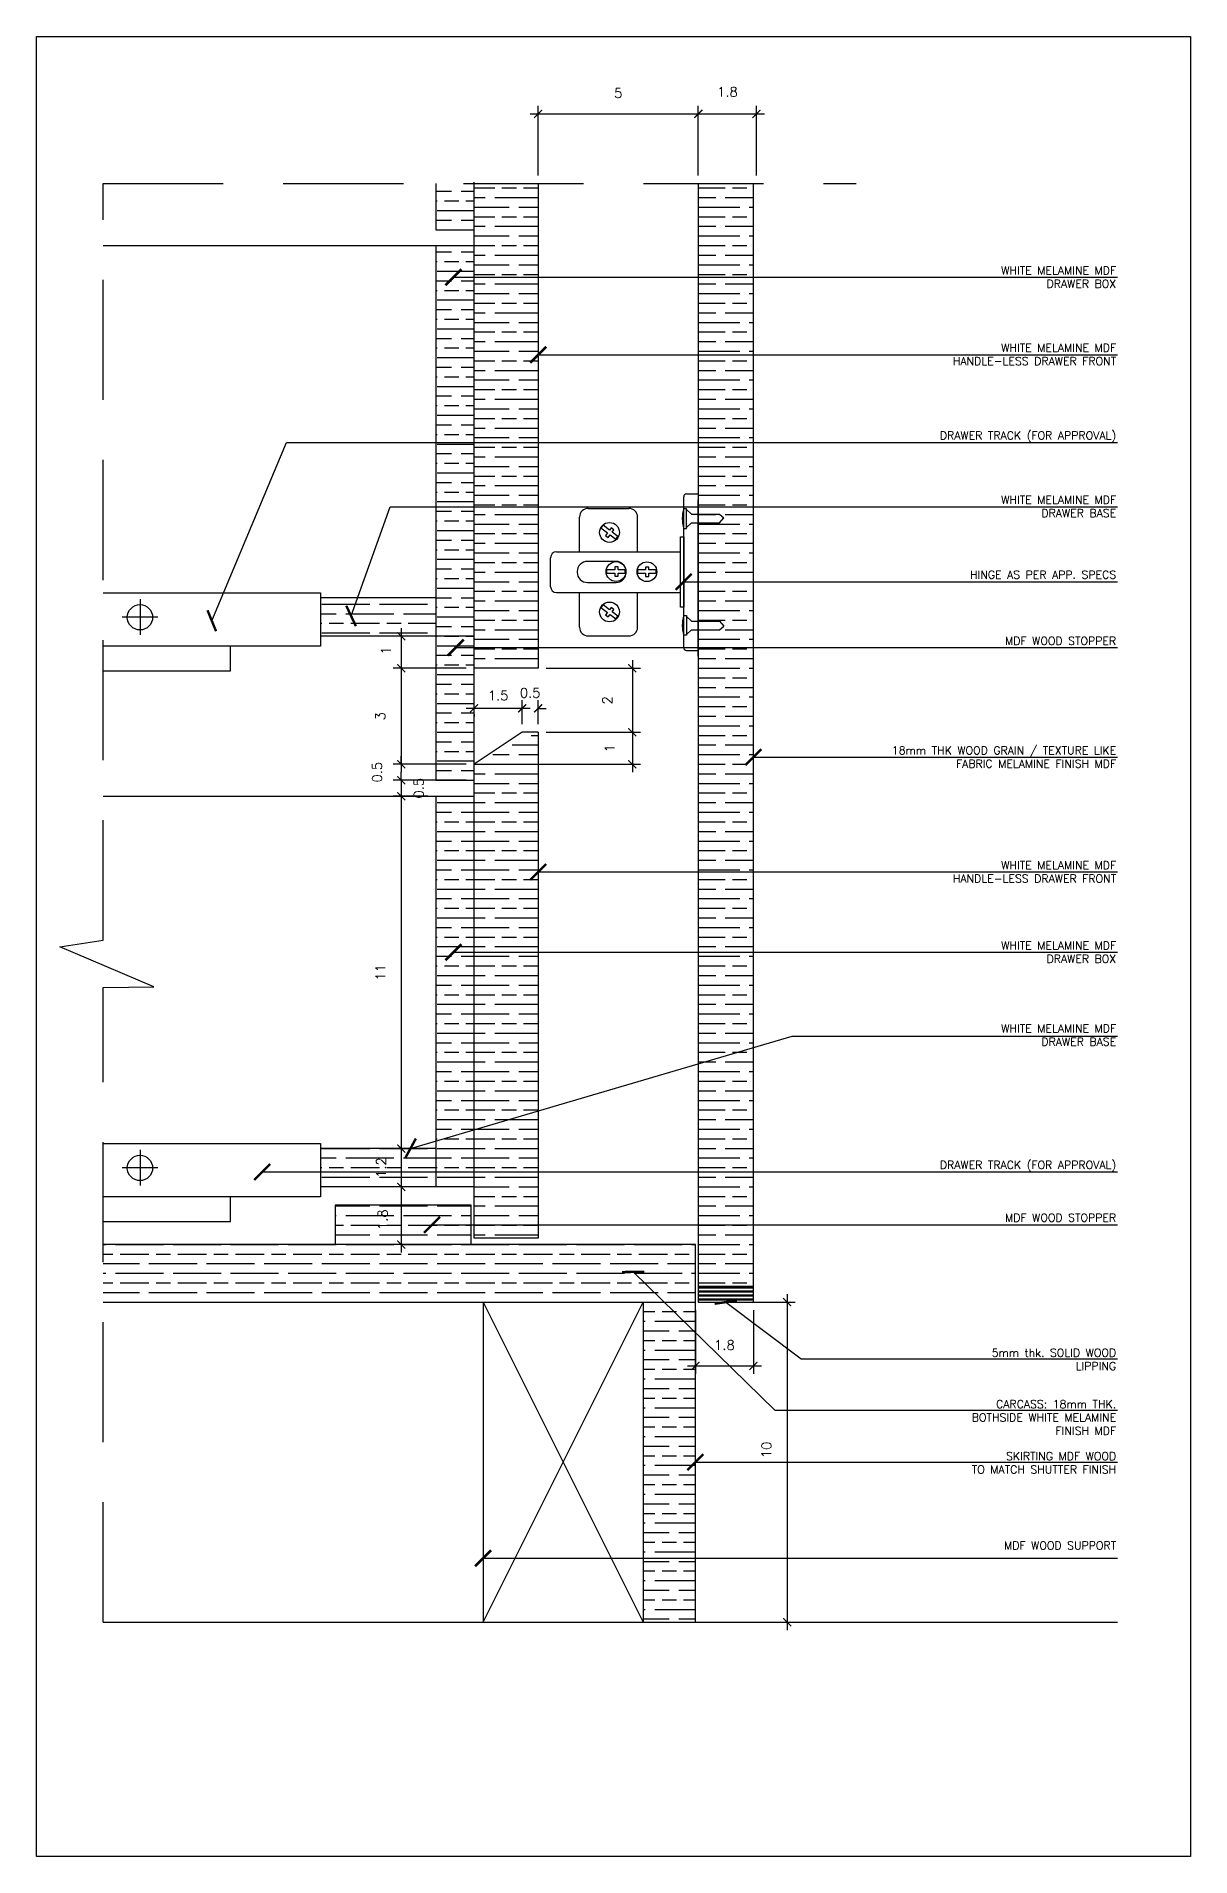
# Model space of a CAD drawing. Header units: centimetres. Extents: x -1287 to 4833, y -4090 to 0.
# Drawn here: x 917.3 to 953.4, y -3763.4 to -3706.6 of the extents above; entities that cross this region are included whole.
import ezdxf

# ---------------------------------------------------------------- set-up
doc = ezdxf.new("R2010")
doc.units = ezdxf.units.CM
doc.header["$LTSCALE"] = 100
doc.header["$MEASUREMENT"] = 0
doc.linetypes.add('DASHDOT', pattern=[1, 0.5, -0.25, 0, -0.25])
doc.linetypes.add('HIDDEN', pattern=[0.375, 0.25, -0.125])
for name, color, linetype in [('CABINET', 4, 'Continuous'), ('DIM IN', 1, 'Continuous'), ('HATCH', 1, 'Continuous'), ('SECTION LINE', 6, 'DASHDOT'), ('TEXT', 3, 'Continuous'), ('WALL SECTION Y-Y FOR XREF$0$TEXT', 3, 'Continuous'), ('WALL-03', 2, 'Continuous'), ('WALL-04', 1, 'Continuous')]:
    doc.layers.add(name, color=color, linetype=linetype)
doc.styles.add('ROMANS', font='romans')
doc.styles.add('WALL SECTION Y-Y FOR XREF$0$ART', font='arial.ttf')
doc.styles.add('WALL SECTION Y-Y FOR XREF$0$PL18', font='romans.shx', dxfattribs={"height": 18})
doc.dimstyles.new('AS-17-100', dxfattribs={"dimtxt": 10, "dimasz": 5, "dimexe": 10, "dimexo": 10, "dimgap": 6, "dimtad": 1, "dimtoh": 1, "dimdec": 0, "dimdsep": 46, "dimtxsty": 'ROMANS', "dimblk1": 'ARCHTICK', "dimblk2": 'ARCHTICK', "dimsah": 1, "dimcen": 25, "dimdle": 10, "dimclrd": 1, "dimclre": 1, "dimclrt": 2, "dimadec": 0, "dimazin": 0, "dimtfac": 1, "dimtdec": 0, "dimtofl": 0, "dimtmove": 2, "dimatfit": 3, "dimldrblk": 'ARCHTICK', "dimfxl": 1, "dimtolj": 1, "dimtzin": 0, "dimarcsym": 0})
doc.dimstyles.new('WALL SECTION Y-Y FOR XREF$0$18-MH-100', dxfattribs={"dimtxt": 18, "dimasz": 12, "dimexe": 15, "dimexo": 15, "dimgap": 6, "dimtad": 1, "dimtoh": 1, "dimdec": 0, "dimzin": 0, "dimdsep": 46, "dimtxsty": 'WALL SECTION Y-Y FOR XREF$0$PL18', "dimblk1": 'WALL SECTION Y-Y FOR XREF$0$_ARCHTICK', "dimblk2": 'WALL SECTION Y-Y FOR XREF$0$_ARCHTICK', "dimsah": 1, "dimcen": 25, "dimdle": 15, "dimclrd": 1, "dimclre": 1, "dimclrt": 2, "dimadec": 0, "dimazin": 0, "dimtfac": 1, "dimtdec": 0, "dimtmove": 2, "dimatfit": 3, "dimldrblk": 'WALL SECTION Y-Y FOR XREF$0$_ARCHTICK', "dimfxl": 1, "dimtolj": 1, "dimtzin": 0, "dimarcsym": 0})
pattern_1 = [(180, (-368.2594, -77.41615), (1e-16, 0.9), [1.5, -0.3]), (180, (-367.9594, -77.11615), (1e-16, 0.9), [0.9, -0.225, 0.45, -0.225]), (180, (-367.5094, -76.81615), (1e-16, 0.9), [1.5, -0.3])]
pattern_2 = [(180, (-368.2594, -77.91615), (1e-16, 0.9), [1.5, -0.3]), (180, (-367.9594, -77.61615), (1e-16, 0.9), [0.9, -0.225, 0.45, -0.225]), (180, (-367.5094, -77.31615), (1e-16, 0.9), [1.5, -0.3])]

# ---------------------------------------------------------------- blocks, each defined once
blk = doc.blocks.new('_ARCHTICK')
at = {"color": 0, "linetype": 'ByBlock', "const_width": 0.15}
blk.add_lwpolyline([(-0.5, -0.5), (0.5, 0.5)], dxfattribs=at)
blk = doc.blocks.new('*D374')
at = {"layer": 'Defpoints', "color": 0, "transparency": 16777216}
for p in [(937.997, -3708.994), (932.997, -3711.165), (937.997, -3711.165)]:
    blk.add_point(p, dxfattribs=at)
at = {"layer": 'DIM IN', "color": 1, "lineweight": -2, "transparency": 16777216}
for p, q in [((932.747, -3708.994), (938.247, -3708.994)), ((932.997, -3710.915), (932.997, -3708.744)), ((937.997, -3710.915), (937.997, -3708.744))]:
    blk.add_line(p, q, dxfattribs=at)
at = {"layer": 'DIM IN', "color": 1, "lineweight": -2, "transparency": 16777216, "xscale": 0.25, "yscale": 0.25, "zscale": 0.25, "rotation": 180}
blk.add_blockref('_ARCHTICK', (932.997, -3708.994), dxfattribs=at)
at = {"layer": 'DIM IN', "color": 1, "lineweight": -2, "transparency": 16777216, "xscale": 0.25, "yscale": 0.25, "zscale": 0.25}
blk.add_blockref('_ARCHTICK', (937.997, -3708.994), dxfattribs=at)
at = {"layer": 'DIM IN', "color": 2, "transparency": 16777216, "insert": (935.497, -3708.344), "char_height": 0.3, "attachment_point": 5, "style": 'ROMANS'}
blk.add_mtext('\\A1;5', dxfattribs=at)
blk = doc.blocks.new('*D375')
at = {"layer": 'Defpoints', "color": 0, "transparency": 16777216}
for p in [(932.997, -3726.308), (932.997, -3728.308), (935.939, -3728.308)]:
    blk.add_point(p, dxfattribs=at)
at = {"layer": 'DIM IN', "color": 1, "lineweight": -2, "transparency": 16777216}
for p, q in [((935.939, -3726.058), (935.939, -3728.558)), ((933.247, -3726.308), (936.189, -3726.308)), ((933.247, -3728.308), (936.189, -3728.308))]:
    blk.add_line(p, q, dxfattribs=at)
at = {"layer": 'DIM IN', "color": 1, "lineweight": -2, "transparency": 16777216, "xscale": 0.25, "yscale": 0.25, "zscale": 0.25}
for p, rotation in [((935.939, -3726.308), 90), ((935.939, -3728.308), 270)]:
    blk.add_blockref('_ARCHTICK', p, dxfattribs=dict(at, rotation=rotation))
at = {"layer": 'DIM IN', "color": 2, "transparency": 16777216, "insert": (935.153, -3727.308), "char_height": 0.3, "attachment_point": 5, "rotation": 90, "style": 'ROMANS'}
blk.add_mtext('\\A1;2', dxfattribs=at)
blk = doc.blocks.new('*D376')
at = {"layer": 'Defpoints', "color": 0, "transparency": 16777216}
for p in [(932.997, -3727.561), (932.497, -3728.308), (932.997, -3728.308)]:
    blk.add_point(p, dxfattribs=at)
at = {"layer": 'DIM IN', "color": 1, "lineweight": -2, "transparency": 16777216}
for p, q in [((932.497, -3728.058), (932.497, -3727.311)), ((932.997, -3728.058), (932.997, -3727.311)), ((932.497, -3727.561), (932.247, -3727.561)), ((932.997, -3727.561), (933.247, -3727.561))]:
    blk.add_line(p, q, dxfattribs=at)
at = {"layer": 'DIM IN', "color": 1, "lineweight": -2, "transparency": 16777216, "xscale": 0.25, "yscale": 0.25, "zscale": 0.25}
blk.add_blockref('_ARCHTICK', (932.497, -3727.561), dxfattribs=at)
at = {"layer": 'DIM IN', "color": 1, "lineweight": -2, "transparency": 16777216, "xscale": 0.25, "yscale": 0.25, "zscale": 0.25, "rotation": 180}
blk.add_blockref('_ARCHTICK', (932.997, -3727.561), dxfattribs=at)
at = {"layer": 'DIM IN', "color": 2, "transparency": 16777216, "insert": (932.747, -3727.078), "char_height": 0.3, "attachment_point": 5, "style": 'ROMANS'}
blk.add_mtext('\\A1;0.5', dxfattribs=at)
blk = doc.blocks.new('*D377')
at = {"layer": 'Defpoints', "color": 0, "transparency": 16777216}
for p in [(930.997, -3727.508), (930.997, -3727.561), (932.497, -3728.308)]:
    blk.add_point(p, dxfattribs=at)
at = {"layer": 'DIM IN', "color": 1, "lineweight": -2, "transparency": 16777216}
for p, q in [((932.497, -3728.058), (932.497, -3727.311)), ((932.747, -3727.561), (930.747, -3727.561)), ((930.997, -3727.758), (930.997, -3727.811))]:
    blk.add_line(p, q, dxfattribs=at)
at = {"layer": 'DIM IN', "color": 1, "lineweight": -2, "transparency": 16777216, "xscale": 0.25, "yscale": 0.25, "zscale": 0.25, "rotation": 180}
blk.add_blockref('_ARCHTICK', (930.997, -3727.561), dxfattribs=at)
at = {"layer": 'DIM IN', "color": 1, "lineweight": -2, "transparency": 16777216, "xscale": 0.25, "yscale": 0.25, "zscale": 0.25}
blk.add_blockref('_ARCHTICK', (932.497, -3727.561), dxfattribs=at)
at = {"layer": 'DIM IN', "color": 2, "transparency": 16777216, "insert": (931.747, -3727.161), "char_height": 0.3, "attachment_point": 5, "style": 'ROMANS'}
blk.add_mtext('\\A1;1.5', dxfattribs=at)
blk = doc.blocks.new('*D378')
at = {"layer": 'Defpoints', "color": 0, "transparency": 16777216}
for p in [(932.997, -3728.308), (930.997, -3729.308), (935.939, -3729.308)]:
    blk.add_point(p, dxfattribs=at)
at = {"layer": 'DIM IN', "color": 1, "lineweight": -2, "transparency": 16777216}
for p, q in [((933.247, -3728.308), (936.189, -3728.308)), ((935.939, -3728.058), (935.939, -3729.558)), ((931.247, -3729.308), (936.189, -3729.308))]:
    blk.add_line(p, q, dxfattribs=at)
at = {"layer": 'DIM IN', "color": 1, "lineweight": -2, "transparency": 16777216, "xscale": 0.25, "yscale": 0.25, "zscale": 0.25}
for p, rotation in [((935.939, -3728.308), 90), ((935.939, -3729.308), 270)]:
    blk.add_blockref('_ARCHTICK', p, dxfattribs=dict(at, rotation=rotation))
at = {"layer": 'DIM IN', "color": 2, "transparency": 16777216, "insert": (935.233, -3728.808), "char_height": 0.3, "attachment_point": 5, "rotation": 90, "style": 'ROMANS'}
blk.add_mtext('\\A1;1', dxfattribs=at)
blk = doc.blocks.new('*D198')
at = {"layer": 'Defpoints', "color": 0, "transparency": 16777216}
for p in [(929.797, -3725.308), (928.72, -3726.308), (930.997, -3726.308)]:
    blk.add_point(p, dxfattribs=at)
at = {"layer": 'DIM IN', "color": 1, "lineweight": -2, "transparency": 16777216}
for p, q in [((929.547, -3725.308), (928.47, -3725.308)), ((928.72, -3725.058), (928.72, -3726.558)), ((930.747, -3726.308), (928.47, -3726.308))]:
    blk.add_line(p, q, dxfattribs=at)
at = {"layer": 'DIM IN', "color": 1, "lineweight": -2, "transparency": 16777216, "xscale": 0.25, "yscale": 0.25, "zscale": 0.25}
for p, rotation in [((928.72, -3725.308), 90), ((928.72, -3726.308), 270)]:
    blk.add_blockref('_ARCHTICK', p, dxfattribs=dict(at, rotation=rotation))
at = {"layer": 'DIM IN', "color": 2, "transparency": 16777216, "insert": (928.241, -3725.758), "char_height": 0.3, "attachment_point": 5, "rotation": 90, "style": 'ROMANS'}
blk.add_mtext('\\A1;1', dxfattribs=at)
blk = doc.blocks.new('*D379')
at = {"layer": 'Defpoints', "color": 0, "transparency": 16777216}
for p in [(930.997, -3726.308), (928.72, -3729.308), (930.997, -3729.308)]:
    blk.add_point(p, dxfattribs=at)
at = {"layer": 'DIM IN', "color": 1, "lineweight": -2, "transparency": 16777216}
for p, q in [((928.72, -3726.058), (928.72, -3729.558)), ((930.747, -3726.308), (928.47, -3726.308)), ((930.747, -3729.308), (928.47, -3729.308))]:
    blk.add_line(p, q, dxfattribs=at)
at = {"layer": 'DIM IN', "color": 1, "lineweight": -2, "transparency": 16777216, "xscale": 0.25, "yscale": 0.25, "zscale": 0.25}
for p, rotation in [((928.72, -3726.308), 90), ((928.72, -3729.308), 270)]:
    blk.add_blockref('_ARCHTICK', p, dxfattribs=dict(at, rotation=rotation))
at = {"layer": 'DIM IN', "color": 2, "transparency": 16777216, "insert": (928.07, -3727.808), "char_height": 0.3, "attachment_point": 5, "rotation": 90, "style": 'ROMANS'}
blk.add_mtext('\\A1;3', dxfattribs=at)
blk = doc.blocks.new('*D380')
at = {"layer": 'Defpoints', "color": 0, "transparency": 16777216}
for p in [(930.997, -3729.308), (928.72, -3729.808), (930.997, -3729.808)]:
    blk.add_point(p, dxfattribs=at)
at = {"layer": 'DIM IN', "color": 1, "lineweight": -2, "transparency": 16777216}
for p, q in [((930.747, -3729.308), (928.47, -3729.308)), ((928.72, -3729.308), (928.72, -3729.058)), ((930.747, -3729.808), (928.47, -3729.808)), ((928.72, -3729.808), (928.72, -3730.058))]:
    blk.add_line(p, q, dxfattribs=at)
at = {"layer": 'DIM IN', "color": 1, "lineweight": -2, "transparency": 16777216, "xscale": 0.25, "yscale": 0.25, "zscale": 0.25}
for p, rotation in [((928.72, -3729.308), 270), ((928.72, -3729.808), 90)]:
    blk.add_blockref('_ARCHTICK', p, dxfattribs=dict(at, rotation=rotation))
at = {"layer": 'DIM IN', "color": 2, "transparency": 16777216, "insert": (927.967, -3729.558), "char_height": 0.3, "attachment_point": 5, "rotation": 90, "style": 'ROMANS'}
blk.add_mtext('\\A1;0.5', dxfattribs=at)
blk = doc.blocks.new('*D381')
at = {"layer": 'Defpoints', "color": 0, "transparency": 16777216}
for p in [(930.997, -3729.808), (928.72, -3730.308), (929.797, -3730.308)]:
    blk.add_point(p, dxfattribs=at)
at = {"layer": 'DIM IN', "color": 1, "lineweight": -2, "transparency": 16777216}
for p, q in [((928.72, -3729.808), (928.72, -3729.558)), ((930.747, -3729.808), (928.47, -3729.808)), ((929.547, -3730.308), (928.47, -3730.308)), ((928.72, -3730.308), (928.72, -3730.558))]:
    blk.add_line(p, q, dxfattribs=at)
at = {"layer": 'DIM IN', "color": 1, "lineweight": -2, "transparency": 16777216, "xscale": 0.25, "yscale": 0.25, "zscale": 0.25}
for p, rotation in [((928.72, -3729.808), 270), ((928.72, -3730.308), 90)]:
    blk.add_blockref('_ARCHTICK', p, dxfattribs=dict(at, rotation=rotation))
at = {"layer": 'DIM IN', "color": 2, "transparency": 16777216, "insert": (929.268, -3730.058), "char_height": 0.3, "attachment_point": 5, "rotation": 90, "style": 'ROMANS'}
blk.add_mtext('\\A1;0.5', dxfattribs=at)
blk = doc.blocks.new('*D382')
at = {"layer": 'Defpoints', "color": 0, "transparency": 16777216}
for p in [(929.797, -3730.308), (928.72, -3741.308), (929.797, -3741.308)]:
    blk.add_point(p, dxfattribs=at)
at = {"layer": 'DIM IN', "color": 1, "lineweight": -2, "transparency": 16777216}
for p, q in [((928.72, -3730.058), (928.72, -3741.558)), ((929.547, -3730.308), (928.47, -3730.308)), ((929.547, -3741.308), (928.47, -3741.308))]:
    blk.add_line(p, q, dxfattribs=at)
at = {"layer": 'DIM IN', "color": 1, "lineweight": -2, "transparency": 16777216, "xscale": 0.25, "yscale": 0.25, "zscale": 0.25}
for p, rotation in [((928.72, -3730.308), 90), ((928.72, -3741.308), 270)]:
    blk.add_blockref('_ARCHTICK', p, dxfattribs=dict(at, rotation=rotation))
at = {"layer": 'DIM IN', "color": 2, "transparency": 16777216, "insert": (928.07, -3735.808), "char_height": 0.3, "attachment_point": 5, "rotation": 90, "style": 'ROMANS'}
blk.add_mtext('\\A1;11', dxfattribs=at)
blk = doc.blocks.new('*D383')
at = {"layer": 'Defpoints', "color": 0, "transparency": 16777216}
for p in [(929.797, -3741.308), (928.72, -3742.508), (929.953, -3742.508)]:
    blk.add_point(p, dxfattribs=at)
at = {"layer": 'DIM IN', "color": 1, "lineweight": -2, "transparency": 16777216}
for p, q in [((929.547, -3741.308), (928.47, -3741.308)), ((928.72, -3741.058), (928.72, -3742.758)), ((929.703, -3742.508), (928.47, -3742.508))]:
    blk.add_line(p, q, dxfattribs=at)
at = {"layer": 'DIM IN', "color": 1, "lineweight": -2, "transparency": 16777216, "xscale": 0.25, "yscale": 0.25, "zscale": 0.25}
for p, rotation in [((928.72, -3741.308), 90), ((928.72, -3742.508), 270)]:
    blk.add_blockref('_ARCHTICK', p, dxfattribs=dict(at, rotation=rotation))
at = {"layer": 'DIM IN', "color": 2, "transparency": 16777216, "insert": (928.092, -3741.908), "char_height": 0.3, "attachment_point": 5, "rotation": 90, "style": 'ROMANS'}
blk.add_mtext('\\A1;1.2', dxfattribs=at)
blk = doc.blocks.new('*D384')
at = {"layer": 'Defpoints', "color": 0, "transparency": 16777216}
for p in [(929.953, -3742.508), (928.659, -3744.308), (928.72, -3744.308)]:
    blk.add_point(p, dxfattribs=at)
at = {"layer": 'DIM IN', "color": 1, "lineweight": -2, "transparency": 16777216}
for p, q in [((929.703, -3742.508), (928.47, -3742.508)), ((928.72, -3742.258), (928.72, -3744.558)), ((928.909, -3744.308), (928.97, -3744.308))]:
    blk.add_line(p, q, dxfattribs=at)
at = {"layer": 'DIM IN', "color": 1, "lineweight": -2, "transparency": 16777216, "xscale": 0.25, "yscale": 0.25, "zscale": 0.25}
for p, rotation in [((928.72, -3742.508), 90), ((928.72, -3744.308), 270)]:
    blk.add_blockref('_ARCHTICK', p, dxfattribs=dict(at, rotation=rotation))
at = {"layer": 'DIM IN', "color": 2, "transparency": 16777216, "insert": (928.14, -3743.533), "char_height": 0.3, "attachment_point": 5, "rotation": 90, "style": 'ROMANS'}
blk.add_mtext('\\A1;1.8', dxfattribs=at)
blk = doc.blocks.new('*D385')
at = {"layer": 'Defpoints', "color": 0, "transparency": 16777216}
for p in [(937.907, -3746.108), (937.907, -3756.108), (940.775, -3756.108)]:
    blk.add_point(p, dxfattribs=at)
at = {"layer": 'DIM IN', "color": 1, "lineweight": -2, "transparency": 16777216}
for p, q in [((940.775, -3745.858), (940.775, -3756.358)), ((938.157, -3746.108), (941.025, -3746.108)), ((938.157, -3756.108), (941.025, -3756.108))]:
    blk.add_line(p, q, dxfattribs=at)
at = {"layer": 'DIM IN', "color": 1, "lineweight": -2, "transparency": 16777216, "xscale": 0.25, "yscale": 0.25, "zscale": 0.25}
for p, rotation in [((940.775, -3746.108), 90), ((940.775, -3756.108), 270)]:
    blk.add_blockref('_ARCHTICK', p, dxfattribs=dict(at, rotation=rotation))
at = {"layer": 'DIM IN', "color": 2, "transparency": 16777216, "insert": (940.125, -3750.724), "char_height": 0.3, "attachment_point": 5, "rotation": 90, "style": 'ROMANS'}
blk.add_mtext('\\A1;10', dxfattribs=at)
blk = doc.blocks.new('*D199')
at = {"layer": 'Defpoints', "color": 0, "transparency": 16777216}
for p in [(937.907, -3746.108), (939.718, -3746.108), (939.718, -3748.099)]:
    blk.add_point(p, dxfattribs=at)
at = {"layer": 'DIM IN', "color": 1, "lineweight": -2, "transparency": 16777216}
for p, q in [((937.907, -3746.358), (937.907, -3748.349)), ((939.718, -3746.358), (939.718, -3748.349)), ((937.657, -3748.099), (939.968, -3748.099))]:
    blk.add_line(p, q, dxfattribs=at)
at = {"layer": 'DIM IN', "color": 1, "lineweight": -2, "transparency": 16777216, "xscale": 0.25, "yscale": 0.25, "zscale": 0.25, "rotation": 180}
blk.add_blockref('_ARCHTICK', (937.907, -3748.099), dxfattribs=at)
at = {"layer": 'DIM IN', "color": 1, "lineweight": -2, "transparency": 16777216, "xscale": 0.25, "yscale": 0.25, "zscale": 0.25}
blk.add_blockref('_ARCHTICK', (939.718, -3748.099), dxfattribs=at)
at = {"layer": 'DIM IN', "color": 2, "transparency": 16777216, "insert": (938.813, -3747.449), "char_height": 0.3, "attachment_point": 5, "style": 'ROMANS'}
blk.add_mtext('\\A1;1.8', dxfattribs=at)
blk = doc.blocks.new('*D386')
at = {"layer": 'Defpoints', "color": 0, "transparency": 16777216}
for p in [(939.818, -3708.994), (937.997, -3711.165), (939.818, -3711.165)]:
    blk.add_point(p, dxfattribs=at)
at = {"layer": 'DIM IN', "color": 1, "lineweight": -2, "transparency": 16777216}
for p, q in [((937.747, -3708.994), (940.068, -3708.994)), ((937.997, -3710.915), (937.997, -3708.744)), ((939.818, -3710.915), (939.818, -3708.744))]:
    blk.add_line(p, q, dxfattribs=at)
at = {"layer": 'DIM IN', "color": 1, "lineweight": -2, "transparency": 16777216, "xscale": 0.25, "yscale": 0.25, "zscale": 0.25, "rotation": 180}
blk.add_blockref('_ARCHTICK', (937.997, -3708.994), dxfattribs=at)
at = {"layer": 'DIM IN', "color": 1, "lineweight": -2, "transparency": 16777216, "xscale": 0.25, "yscale": 0.25, "zscale": 0.25}
blk.add_blockref('_ARCHTICK', (939.818, -3708.994), dxfattribs=at)
at = {"layer": 'DIM IN', "color": 2, "transparency": 16777216, "insert": (938.908, -3708.304), "char_height": 0.3, "attachment_point": 5, "style": 'ROMANS'}
blk.add_mtext('\\A1;1.8', dxfattribs=at)
blk = doc.blocks.new('WALL SECTION Y-Y FOR XREF$0$_ARCHTICK')
at = {"color": 0, "linetype": 'ByBlock', "const_width": 0.15}
blk.add_lwpolyline([(-0.5, -0.5), (0.5, 0.5)], dxfattribs=at)

msp = doc.modelspace()

# ---------------------------------------------------------------- hatches: boundary and pattern name
at = {"layer": 'HATCH'}
h = msp.add_hatch(dxfattribs=at)
h.set_pattern_fill('GOST_WOOD', color=256, scale=0.15, angle=90)
h.set_pattern_definition([(180, (-368.2594, -60.7217), (1e-16, 0.9), [1.5, -0.3]), (180, (-367.9594, -60.4217), (1e-16, 0.9), [0.9, -0.225, 0.45, -0.225]), (180, (-367.5094, -60.1217), (1e-16, 0.9), [1.5, -0.3])])
h.paths.add_polyline_path([(930.997, -3711.165), (929.797, -3711.165), (929.797, -3712.613), (930.997, -3712.613)])
h = msp.add_hatch(dxfattribs=at)
h.set_pattern_fill('GOST_WOOD', color=256, scale=0.15, angle=90)
h.set_pattern_definition(pattern_1)
h.paths.add_polyline_path([(932.997, -3711.165), (930.997, -3711.165), (930.997, -3724.708), (930.997, -3726.308), (932.997, -3726.308)])
h = msp.add_hatch(dxfattribs=at)
h.set_pattern_fill('GOST_WOOD', color=256, scale=0.15, angle=90)
h.set_pattern_definition(pattern_1)
h.paths.add_polyline_path([(939.718, -3711.165), (937.997, -3711.165), (937.997, -3745.608), (939.718, -3745.608)])
h = msp.add_hatch(dxfattribs=at)
h.set_pattern_fill('GOST_WOOD', color=256, scale=0.15, angle=90)
h.set_pattern_definition(pattern_2)
h.paths.add_polyline_path([(930.997, -3713.108), (929.797, -3713.108), (929.797, -3725.308), (930.997, -3725.308)])
h = msp.add_hatch(dxfattribs=at)
h.set_pattern_fill('GOST_WOOD', color=256, scale=0.15, angle=90)
h.set_pattern_definition([(180, (-368.2594, -77.51615), (1e-16, 0.9), [1.5, -0.3]), (180, (-367.9594, -77.21615), (1e-16, 0.9), [0.9, -0.225, 0.45, -0.225]), (180, (-367.5094, -76.91615), (1e-16, 0.9), [1.5, -0.3])])
h.paths.add_polyline_path([(929.797, -3724.108), (926.193, -3724.108), (926.193, -3725.308), (929.797, -3725.308)])
h = msp.add_hatch(dxfattribs=at)
h.set_pattern_fill('GOST_WOOD', color=256, scale=0.15, angle=90)
h.set_pattern_definition(pattern_2)
h.paths.add_polyline_path([(930.997, -3725.308), (929.797, -3725.308), (929.797, -3729.808), (930.997, -3729.808)])
h = msp.add_hatch(dxfattribs=at)
h.set_pattern_fill('GOST_WOOD', color=256, scale=0.15, angle=90)
h.set_pattern_definition(pattern_1)
h.paths.add_polyline_path([(932.997, -3728.308), (930.997, -3729.308), (930.997, -3744.108), (932.997, -3744.108)])
h = msp.add_hatch(dxfattribs=at)
h.set_pattern_fill('GOST_WOOD', color=256, scale=0.15, angle=90)
h.set_pattern_definition(pattern_1)
h.paths.add_polyline_path([(930.997, -3730.308), (929.797, -3730.308), (929.797, -3742.508), (930.997, -3742.508)])
h = msp.add_hatch(dxfattribs=at)
h.set_pattern_fill('GOST_WOOD', color=256, scale=0.15, angle=90)
h.set_pattern_definition(pattern_1)
h.paths.add_polyline_path([(929.797, -3741.308), (926.193, -3741.308), (926.193, -3742.508), (929.797, -3742.508)])
h = msp.add_hatch(dxfattribs=at)
h.set_pattern_fill('GOST_WOOD', color=256, scale=0.15, angle=90)
h.set_pattern_definition(pattern_1)
h.paths.add_polyline_path([(930.907, -3743.077), (926.657, -3743.077), (926.657, -3744.308), (930.907, -3744.308)])
h = msp.add_hatch(dxfattribs=at)
h.set_pattern_fill('GOST_WOOD', color=256, scale=0.15, angle=90)
h.set_pattern_definition(pattern_1)
h.paths.add_polyline_path([(919.411, -3744.308), (919.411, -3746.108), (937.907, -3746.108), (937.907, -3744.308)])
h = msp.add_hatch(dxfattribs=at)
h.set_pattern_fill('PLAST', color=256, scale=0.5)
h.set_pattern_definition([(0, (-368.25944, -77.41615), (0, 0.125), []), (0, (-368.25944, -77.40053), (0, 0.125), []), (0, (-368.25944, -77.3849), (0, 0.125), [])])
h.paths.add_polyline_path([(939.718, -3745.608), (937.997, -3745.608), (937.997, -3746.108), (939.718, -3746.108)])
h = msp.add_hatch(dxfattribs=at)
h.set_pattern_fill('GOST_WOOD', color=256, scale=0.15, angle=90)
h.set_pattern_definition([(180, (-363.2594, -77.41615), (1e-16, 0.9), [1.5, -0.3]), (180, (-362.9594, -77.11615), (1e-16, 0.9), [0.9, -0.225, 0.45, -0.225]), (180, (-362.5094, -76.81615), (1e-16, 0.9), [1.5, -0.3])])
h.paths.add_polyline_path([(937.907, -3746.108), (936.276, -3746.108), (936.276, -3756.108), (937.907, -3756.108)])

# ---------------------------------------------------------------- linework, layer by layer
at = {"layer": 'CABINET', "color": 1}
for p, q in [((919.411, -3713.108, -4.425), (929.797, -3713.108, -4.425)), ((937.545, -3725.663, -4.425), (937.545, -3720.953, -4.425)), ((937.635, -3720.862, -4.425), (937.997, -3720.862, -4.425)), ((937.997, -3720.669, -4.425), (937.997, -3725.56, -4.425)), ((937.997, -3725.935, -4.425), (937.997, -3721.044, -4.425)), ((934.288, -3722.674, -4.425), (934.288, -3721.587, -4.425)), ((934.56, -3721.315, -4.425), (935.828, -3721.315, -4.425)), ((936.1, -3722.674, -4.425), (936.1, -3721.587, -4.425)), ((937.633, -3721.327, -4.425), (937.545, -3721.327, -4.425)), ((937.633, -3721.943, -4.425), (937.633, -3721.327, -4.425)), ((937.633, -3721.351, -4.425), (937.781, -3721.501, -4.425)), ((937.781, -3721.501, -4.425), (938.664, -3721.501, -4.425)), ((938.664, -3721.501, -4.425), (938.8, -3721.614, -4.425)), ((938.664, -3721.764, -4.425), (938.8, -3721.614, -4.425)), ((935.163, -3722.081, -4.425), (935.104, -3722.158, -4.425)), ((935.104, -3722.158, -4.425), (935.186, -3722.22, -4.425)), ((935.186, -3722.22, -4.425), (935.244, -3722.143, -4.425)), ((935.28, -3721.926, -4.425), (935.227, -3721.996, -4.425)), ((935.362, -3721.989, -4.425), (935.28, -3721.926, -4.425)), ((935.309, -3722.059, -4.425), (935.362, -3721.989, -4.425)), ((937.545, -3721.943, -4.425), (937.633, -3721.943, -4.425)), ((937.633, -3721.914, -4.425), (937.781, -3721.764, -4.425)), ((937.781, -3721.764, -4.425), (938.664, -3721.764, -4.425)), ((933.565, -3722.674, -4.425), (937.441, -3722.674, -4.425)), ((933.384, -3723.761, -4.425), (933.384, -3722.855, -4.425)), ((935.491, -3723.144, -4.425), (935.389, -3723.144, -4.425)), ((935.389, -3723.144, -4.425), (935.389, -3723.233, -4.425)), ((935.491, -3723.233, -4.425), (935.491, -3723.144, -4.425)), ((936.457, -3723.149, -4.425), (936.354, -3723.149, -4.425)), ((936.354, -3723.149, -4.425), (936.354, -3723.237, -4.425)), ((936.457, -3723.237, -4.425), (936.457, -3723.149, -4.425)), ((935.389, -3723.339, -4.425), (935.389, -3723.435, -4.425)), ((935.389, -3723.435, -4.425), (935.491, -3723.435, -4.425)), ((935.491, -3723.435, -4.425), (935.491, -3723.339, -4.425)), ((936.354, -3723.344, -4.425), (936.354, -3723.44, -4.425)), ((936.354, -3723.44, -4.425), (936.457, -3723.44, -4.425)), ((936.457, -3723.44, -4.425), (936.457, -3723.344, -4.425)), ((920.565, -3724.155, -4.425), (920.565, -3725.267, -4.425)), ((933.565, -3723.942, -4.425), (937.441, -3723.942, -4.425)), ((934.288, -3725.029, -4.425), (934.288, -3723.942, -4.425)), ((935.28, -3724.411, -4.425), (935.227, -3724.481, -4.425)), ((935.362, -3724.473, -4.425), (935.28, -3724.411, -4.425)), ((936.1, -3725.029, -4.425), (936.1, -3723.942, -4.425)), ((921.115, -3724.717, -4.425), (920.003, -3724.717, -4.425)), ((935.163, -3724.565, -4.425), (935.104, -3724.642, -4.425)), ((935.104, -3724.642, -4.425), (935.186, -3724.704, -4.425)), ((935.186, -3724.704, -4.425), (935.244, -3724.627, -4.425)), ((935.309, -3724.543, -4.425), (935.362, -3724.473, -4.425)), ((937.545, -3724.661, -4.425), (937.633, -3724.661, -4.425)), ((937.633, -3724.661, -4.425), (937.633, -3725.277, -4.425)), ((937.633, -3724.691, -4.425), (937.781, -3724.841, -4.425)), ((937.781, -3724.841, -4.425), (938.664, -3724.841, -4.425)), ((938.664, -3724.841, -4.425), (938.8, -3724.99, -4.425)), ((938.664, -3725.104, -4.425), (938.8, -3724.99, -4.425)), ((934.56, -3725.301, -4.425), (935.828, -3725.301, -4.425)), ((937.633, -3725.277, -4.425), (937.545, -3725.277, -4.425)), ((937.633, -3725.254, -4.425), (937.781, -3725.104, -4.425)), ((937.781, -3725.104, -4.425), (938.664, -3725.104, -4.425)), ((937.635, -3725.753, -4.425), (937.997, -3725.753, -4.425)), ((930.997, -3742.502, -4.425), (930.997, -3730.302, -4.425)), ((920.565, -3741.355, -4.425), (920.565, -3742.467, -4.425)), ((921.115, -3741.917, -4.425), (920.003, -3741.917, -4.425))]:
    msp.add_line(p, q, dxfattribs=at)
at = {"layer": 'CABINET', "color": 2}
for p, q in [((929.797, -3713.108, -4.425), (929.797, -3725.308, -4.425)), ((929.797, -3713.108, -4.425), (930.997, -3713.108, -4.425)), ((929.797, -3724.108, -4.425), (926.193, -3724.108, -4.425)), ((930.997, -3725.308, -4.425), (926.193, -3725.308, -4.425)), ((919.411, -3730.308, -4.425), (930.997, -3730.308, -4.425)), ((929.797, -3730.308, -4.425), (929.797, -3742.508, -4.425)), ((929.797, -3741.308, -4.425), (926.193, -3741.308, -4.425)), ((930.997, -3742.508, -4.425), (926.193, -3742.508, -4.425))]:
    msp.add_line(p, q, dxfattribs=at)
at = {"layer": 'CABINET'}
for p, q in [((932.497, -3728.308, -4.425), (930.997, -3729.308, -4.425)), ((932.997, -3728.308, -4.425), (932.497, -3728.308, -4.425)), ((937.907, -3744.308, -4.425), (919.411, -3744.308, -4.425)), ((937.907, -3746.108, -4.425), (937.907, -3744.308, -4.425)), ((937.997, -3745.608, -4.425), (939.718, -3745.608, -4.425)), ((919.411, -3746.108, -4.425), (937.907, -3746.108, -4.425))]:
    msp.add_line(p, q, dxfattribs=at)
at = {"layer": 'CABINET', "color": 2, "elevation": -4.425}
for points in [[(929.797, -3711.165), (929.797, -3712.613), (930.997, -3712.613), (930.997, -3711.122)], [(929.797, -3725.308), (929.797, -3729.808), (930.997, -3729.808), (930.997, -3725.308)], [(930.907, -3744.308), (930.907, -3743.077), (926.657, -3743.077), (926.657, -3744.308)]]:
    msp.add_lwpolyline(points, dxfattribs=at)
at = {"layer": 'CABINET', "elevation": -4.425}
for points in [[(932.997, -3711.165), (932.997, -3726.308), (930.997, -3726.308), (930.997, -3711.165)], [(937.997, -3711.165), (937.997, -3746.108), (939.718, -3746.108), (939.718, -3711.165)], [(932.997, -3728.308), (932.997, -3744.108), (930.997, -3744.108), (930.997, -3729.308)], [(936.276, -3746.108), (936.276, -3756.108)], [(937.907, -3756.108), (937.907, -3746.108)]]:
    msp.add_lwpolyline(points, dxfattribs=at)
at = {"layer": 'CABINET', "color": 1, "elevation": -4.425}
for points in [[(935.227, -3721.996), (935.023, -3721.841), (934.959, -3721.926), (935.163, -3722.081)], [(935.244, -3722.143), (935.425, -3722.281), (935.489, -3722.196), (935.309, -3722.059)], [(935.389, -3723.233), (935.133, -3723.233), (935.133, -3723.339), (935.389, -3723.339)], [(935.491, -3723.339), (935.718, -3723.339), (935.718, -3723.233), (935.491, -3723.233)], [(936.354, -3723.237), (936.098, -3723.237), (936.098, -3723.344), (936.354, -3723.344)], [(936.457, -3723.344), (936.684, -3723.344), (936.684, -3723.237), (936.457, -3723.237)], [(919.411, -3723.949), (926.193, -3723.949), (926.193, -3725.617), (919.411, -3725.617)], [(935.227, -3724.481), (935.023, -3724.326), (934.959, -3724.41), (935.163, -3724.565)], [(935.244, -3724.627), (935.425, -3724.765), (935.489, -3724.681), (935.309, -3724.543)], [(930.997, -3725.209), (930.997, -3725.208)], [(919.411, -3726.387), (923.385, -3726.387), (923.385, -3725.617)], [(919.411, -3741.149), (926.193, -3741.149), (926.193, -3742.817), (919.411, -3742.817)], [(919.411, -3743.587), (923.385, -3743.587), (923.385, -3742.817)]]:
    msp.add_lwpolyline(points, dxfattribs=at)
msp.add_lwpolyline([(937.545, -3724.406), (937.441, -3724.406), (937.441, -3722.203), (937.545, -3722.203)], close=True, dxfattribs=at)
msp.add_lwpolyline([(934.533, -3723.63), (935.429, -3723.63, 0.414214), (935.746, -3723.313), (935.746, -3723.289, 0.414214), (935.429, -3722.972), (934.533, -3722.972, 0.414214), (934.216, -3723.289), (934.216, -3723.313, 0.414214)], format="xyb", close=True, dxfattribs=at)
at = {"layer": 'CABINET', "color": 1}
for centre, radius in [((935.225, -3722.066, -4.425), 0.31), ((935.429, -3723.289, -4.425), 0.31), ((936.394, -3723.294, -4.425), 0.31), ((920.559, -3724.717, -4.425), 0.395), ((935.225, -3724.55, -4.425), 0.31), ((920.559, -3741.917, -4.425), 0.395)]:
    msp.add_circle(centre, radius, dxfattribs=at)
for centre, radius, start, end in [((937.635, -3720.953, -4.425), 0.0906, 90, 180), ((934.56, -3721.587, -4.425), 0.272, 90, 180), ((935.828, -3721.587, -4.425), 0.272, 0, 90), ((938.546, -3721.635, -4.425), 1.048, 162.9098, 197.0902), ((933.565, -3722.855, -4.425), 0.181, 90, 180), ((933.565, -3723.761, -4.425), 0.181, 180, 270), ((934.56, -3725.029, -4.425), 0.272, 180, 270), ((935.828, -3725.029, -4.425), 0.272, 270, 0), ((938.546, -3724.969, -4.425), 1.048, 162.9098, 197.0902), ((937.635, -3725.663, -4.425), 0.0906, 180, 270)]:
    msp.add_arc(centre, radius, start, end, dxfattribs=at)
at = {"layer": 'Defpoints'}
msp.add_lwpolyline([(917.325, -3706.573), (953.375, -3706.573), (953.375, -3763.427), (917.325, -3763.427)], close=True, dxfattribs=at)
at = {"layer": 'SECTION LINE', "color": 1, "linetype": 'HIDDEN', "ltscale": 0.15}
msp.add_lwpolyline([(919.411, -3756.108), (919.411, -3736.285), (920.997, -3736.264), (918.058, -3735.009), (919.411, -3734.803), (919.411, -3711.165), (942.933, -3711.165)], dxfattribs=at)
at = {"layer": 'WALL-03'}
msp.add_line((919.411, -3756.108, -4.425), (951.09, -3756.108, -4.425), dxfattribs=at)
at = {"layer": 'WALL-04'}
for p, q in [((931.276, -3746.108, -4.425), (936.276, -3756.108, -4.425)), ((931.276, -3756.108, -4.425), (936.276, -3746.108, -4.425))]:
    msp.add_line(p, q, dxfattribs=at)
at = {"layer": 'WALL-04', "elevation": -4.425}
msp.add_lwpolyline([(931.276, -3746.108), (931.276, -3756.108)], dxfattribs=at)

# ---------------------------------------------------------------- texts
at = {"layer": 'TEXT', "char_height": 0.25, "attachment_point": 3, "style": 'ROMANS'}
for s, heights, insert in [('WHITE MELAMINE MDF\\PDRAWER BOX', [0], (951.05, -3713.759, -8.851)), ('WHITE MELAMINE MDF \\PHANDLE-LESS DRAWER FRONT', [0], (951.05, -3716.172, -8.851)), ('DRAWER TRACK (FOR APPROVAL)', [0], (951.05, -3718.912, -8.851)), ('WHITE MELAMINE MDF\\PDRAWER BASE', [0], (951.05, -3720.923, -8.851)), ('HINGE AS PER APP. SPECS', [0], (951.05, -3723.262, -8.851)), ('MDF WOOD STOPPER', [1.067], (951.05, -3725.329, -8.851)), ('18mm THK WOOD GRAIN / TEXTURE LIKE \\PFABRIC MELAMINE FINISH MDF', [0], (951.05, -3728.748, -8.851)), ('WHITE MELAMINE MDF \\PHANDLE-LESS DRAWER FRONT', [0], (951.05, -3732.337, -8.851)), ('WHITE MELAMINE MDF\\PDRAWER BOX', [0], (951.05, -3734.844, -8.851)), ('WHITE MELAMINE MDF\\PDRAWER BASE', [0], (951.05, -3737.432, -4.425)), ('DRAWER TRACK (FOR APPROVAL)', [0], (951.05, -3741.696, -4.425)), (' MDF WOOD STOPPER', [0], (951.05, -3743.346, -4.425)), ('5mm thk. SOLID WOOD \\PLIPPING ', [0], (951.05, -3747.564, -8.851)), ('CARCASS: 18mm THK. \\PBOTHSIDE WHITE MELAMINE\\PFINISH MDF', [0], (951.05, -3749.169, -8.851)), ('SKIRTING MDF WOOD\\PTO MATCH SHUTTER FINISH', [0], (951.05, -3750.794, -4.425)), ('MDF WOOD SUPPORT', [0], (951.05, -3753.584, -4.425))]:
    msp.add_mtext_dynamic_manual_height_columns(s, width=108.90321, gutter_width=100, heights=heights, dxfattribs=dict(at, insert=insert))

# ---------------------------------------------------------------- dimensions: what is measured, and where the dimension line sits
at = {"layer": 'DIM IN'}
for base, p1, p2, picture, middle in [((937.997, -3708.994, -4.425), (932.997, -3711.165, -4.425), (937.997, -3711.165, -4.425), '*D374', (935.497, -3708.344, -4.425)), ((939.718, -3748.099, -4.425), (937.907, -3746.108, -4.425), (939.718, -3746.108, -4.425), '*D199', (938.813, -3747.449, -4.425))]:
    dim = msp.add_linear_dim(base=base, p1=p1, p2=p2, dimstyle='AS-17-100', override={"dimtxt": 0.3, "dimasz": 0.25, "dimexe": 0.25, "dimexo": 0.25, "dimgap": 0.5, "dimdec": 1, "dimdle": 0.25}, dxfattribs=at)
    dim.commit()
    dim.dimension.update_dxf_attribs({"geometry": picture, "text_midpoint": middle})
for base, p1, p2, picture, middle in [((939.818, -3708.994, -4.425), (937.997, -3711.165, -4.425), (939.818, -3711.165, -4.425), '*D386', (938.908, -3708.304, -4.425)), ((930.997, -3727.561, -4.425), (932.497, -3728.308, -4.425), (930.997, -3727.508, -4.425), '*D377', (931.747, -3727.161, -4.425)), ((932.997, -3727.561, -4.425), (932.497, -3728.308, -4.425), (932.997, -3728.308, -4.425), '*D376', (932.747, -3727.078, -4.425))]:
    dim = msp.add_linear_dim(base=base, p1=p1, p2=p2, dimstyle='AS-17-100', override={"dimtxt": 0.3, "dimasz": 0.25, "dimexe": 0.25, "dimexo": 0.25, "dimgap": 0.5, "dimdec": 1, "dimdle": 0.25}, dxfattribs=at)
    dim.commit()
    dim.dimension.update_dxf_attribs({"geometry": picture, "text_midpoint": middle, "dimtype": 160})
for base, p1, p2, override, picture, middle in [((928.72, -3726.308, -4.425), (929.797, -3725.308, -4.425), (930.997, -3726.308, -4.425), {"dimtxt": 0.3, "dimasz": 0.25, "dimexe": 0.25, "dimexo": 0.25, "dimgap": 0.25, "dimdec": 1, "dimdle": 0.25}, '*D198', (928.241, -3725.758, -4.425)), ((935.939, -3728.308, -4.425), (932.997, -3726.308, -4.425), (932.997, -3728.308, -4.425), {"dimtxt": 0.3, "dimasz": 0.25, "dimexe": 0.25, "dimexo": 0.25, "dimgap": 0.5, "dimdec": 1, "dimdle": 0.25}, '*D375', (935.153, -3727.308, -4.425)), ((935.939, -3729.308, -4.425), (932.997, -3728.308, -4.425), (930.997, -3729.308, -4.425), {"dimtxt": 0.3, "dimasz": 0.25, "dimexe": 0.25, "dimexo": 0.25, "dimgap": 0.5, "dimdec": 1, "dimdle": 0.25}, '*D378', (935.233, -3728.808, -4.425)), ((928.72, -3729.808, -4.425), (930.997, -3729.308, -4.425), (930.997, -3729.808, -4.425), {"dimtxt": 0.3, "dimasz": 0.25, "dimexe": 0.25, "dimexo": 0.25, "dimgap": 0.5, "dimdec": 1, "dimdle": 0.25}, '*D380', (927.967, -3729.558, -4.425)), ((928.72, -3730.308, -4.425), (930.997, -3729.808, -4.425), (929.797, -3730.308, -4.425), {"dimtxt": 0.3, "dimasz": 0.25, "dimexe": 0.25, "dimexo": 0.25, "dimgap": 0.5, "dimdec": 1, "dimdle": 0.25}, '*D381', (929.268, -3730.058, -4.425)), ((928.72, -3742.508, -4.425), (929.797, -3741.308, -4.425), (929.953, -3742.508, -4.425), {"dimtxt": 0.3, "dimasz": 0.25, "dimexe": 0.25, "dimexo": 0.25, "dimgap": 0.5, "dimdec": 1, "dimdle": 0.25}, '*D383', (928.092, -3741.908, -4.425)), ((928.72, -3744.308, -4.425), (929.953, -3742.508, -4.425), (928.659, -3744.308, -4.425), {"dimtxt": 0.3, "dimasz": 0.25, "dimexe": 0.25, "dimexo": 0.25, "dimgap": 0.25, "dimdec": 1, "dimdle": 0.25}, '*D384', (928.14, -3743.533, -4.425)), ((940.775, -3756.108, -4.425), (937.907, -3746.108, -4.425), (937.907, -3756.108, -4.425), {"dimtxt": 0.3, "dimasz": 0.25, "dimexe": 0.25, "dimexo": 0.25, "dimgap": 0.5, "dimdec": 1, "dimdle": 0.25}, '*D385', (940.125, -3750.724, -4.425))]:
    dim = msp.add_linear_dim(base=base, p1=p1, p2=p2, angle=90, dimstyle='AS-17-100', override=override, dxfattribs=at)
    dim.commit()
    dim.dimension.update_dxf_attribs({"geometry": picture, "text_midpoint": middle, "dimtype": 160})
for base, p1, p2, picture, middle in [((928.72, -3729.308, -4.425), (930.997, -3726.308, -4.425), (930.997, -3729.308, -4.425), '*D379', (928.07, -3727.808, -4.425)), ((928.72, -3741.308, -4.425), (929.797, -3730.308, -4.425), (929.797, -3741.308, -4.425), '*D382', (928.07, -3735.808, -4.425))]:
    dim = msp.add_linear_dim(base=base, p1=p1, p2=p2, angle=90, dimstyle='AS-17-100', override={"dimtxt": 0.3, "dimasz": 0.25, "dimexe": 0.25, "dimexo": 0.25, "dimgap": 0.5, "dimdec": 1, "dimdle": 0.25}, dxfattribs=at)
    dim.commit()
    dim.dimension.update_dxf_attribs({"geometry": picture, "text_midpoint": middle})

# ---------------------------------------------------------------- leaders
at = {"layer": 'WALL SECTION Y-Y FOR XREF$0$TEXT'}
for points in [[(930.351, -3714.094, -8.851), (940.926, -3714.094, -8.851), (951.09, -3714.094, -8.851)], [(932.997, -3716.519, -8.851), (940.926, -3716.519, -8.851), (951.09, -3716.519, -8.851)], [(922.802, -3724.825, -8.851), (925.135, -3719.26, -8.851), (951.09, -3719.26, -8.851)], [(927.154, -3724.676, -8.851), (928.37, -3721.271, -8.851), (951.09, -3721.271, -8.851)], [(937.545, -3723.609, -8.851), (940.926, -3723.609, -8.851), (951.09, -3723.609, -8.851)], [(930.422, -3725.664, -8.851), (940.926, -3725.664, -8.851), (951.09, -3725.664, -8.851)], [(939.718, -3729.083, -8.851), (940.926, -3729.083, -8.851), (951.09, -3729.083, -8.851)], [(932.997, -3732.672, -8.851), (940.926, -3732.672, -8.851), (951.09, -3732.672, -8.851)], [(930.351, -3735.179, -8.851), (940.926, -3735.179, -8.851), (951.09, -3735.179, -8.851)], [(929.009, -3741.308, -4.425), (940.926, -3737.798, -4.425), (951.09, -3737.798, -4.425)], [(924.374, -3742.043, -4.425), (940.926, -3742.043, -4.425), (951.09, -3742.043, -4.425)], [(929.68, -3743.693, -4.425), (940.926, -3743.693, -4.425), (951.09, -3743.693, -4.425)], [(935.964, -3745.165, -8.851), (940.384, -3749.483, -8.851), (951.09, -3749.483, -8.851)], [(938.858, -3746.108, -8.851), (941.207, -3747.878, -8.851), (951.09, -3747.878, -8.851)], [(937.907, -3751.108, -4.425), (940.926, -3751.108, -4.425), (951.09, -3751.108, -4.425)], [(931.276, -3754.108, -4.425), (940.926, -3754.108, -4.425), (951.09, -3754.108, -4.425)]]:
    msp.add_leader(points, dimstyle='WALL SECTION Y-Y FOR XREF$0$18-MH-100', override={"dimasz": 0.5, "dimtad": 0, "dimtxsty": 'WALL SECTION Y-Y FOR XREF$0$ART'}, dxfattribs=at)

doc.saveas('drawing.dxf')
